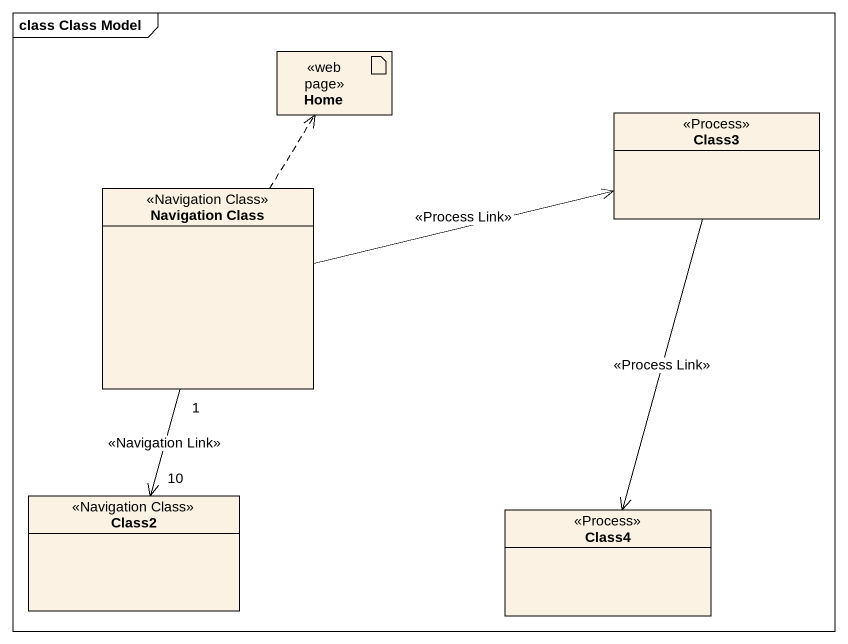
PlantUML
@startuml
mainframe class Class Model
allowmixing
hide circle
hide empty members
artifact Home <<web page>>
class Class3 <<Process>>
class "Navigation Class" as Navigation_Class <<Navigation Class>>
class Class2 <<Navigation Class>>
class Class4 <<Process>>
Class3 --> Class4 : <<Process Link>>
Navigation_Class .up.> Home
Navigation_Class -right-> Class3 : <<Process Link>>
Navigation_Class "1" --> "10" Class2 : <<Navigation Link>>
@enduml
